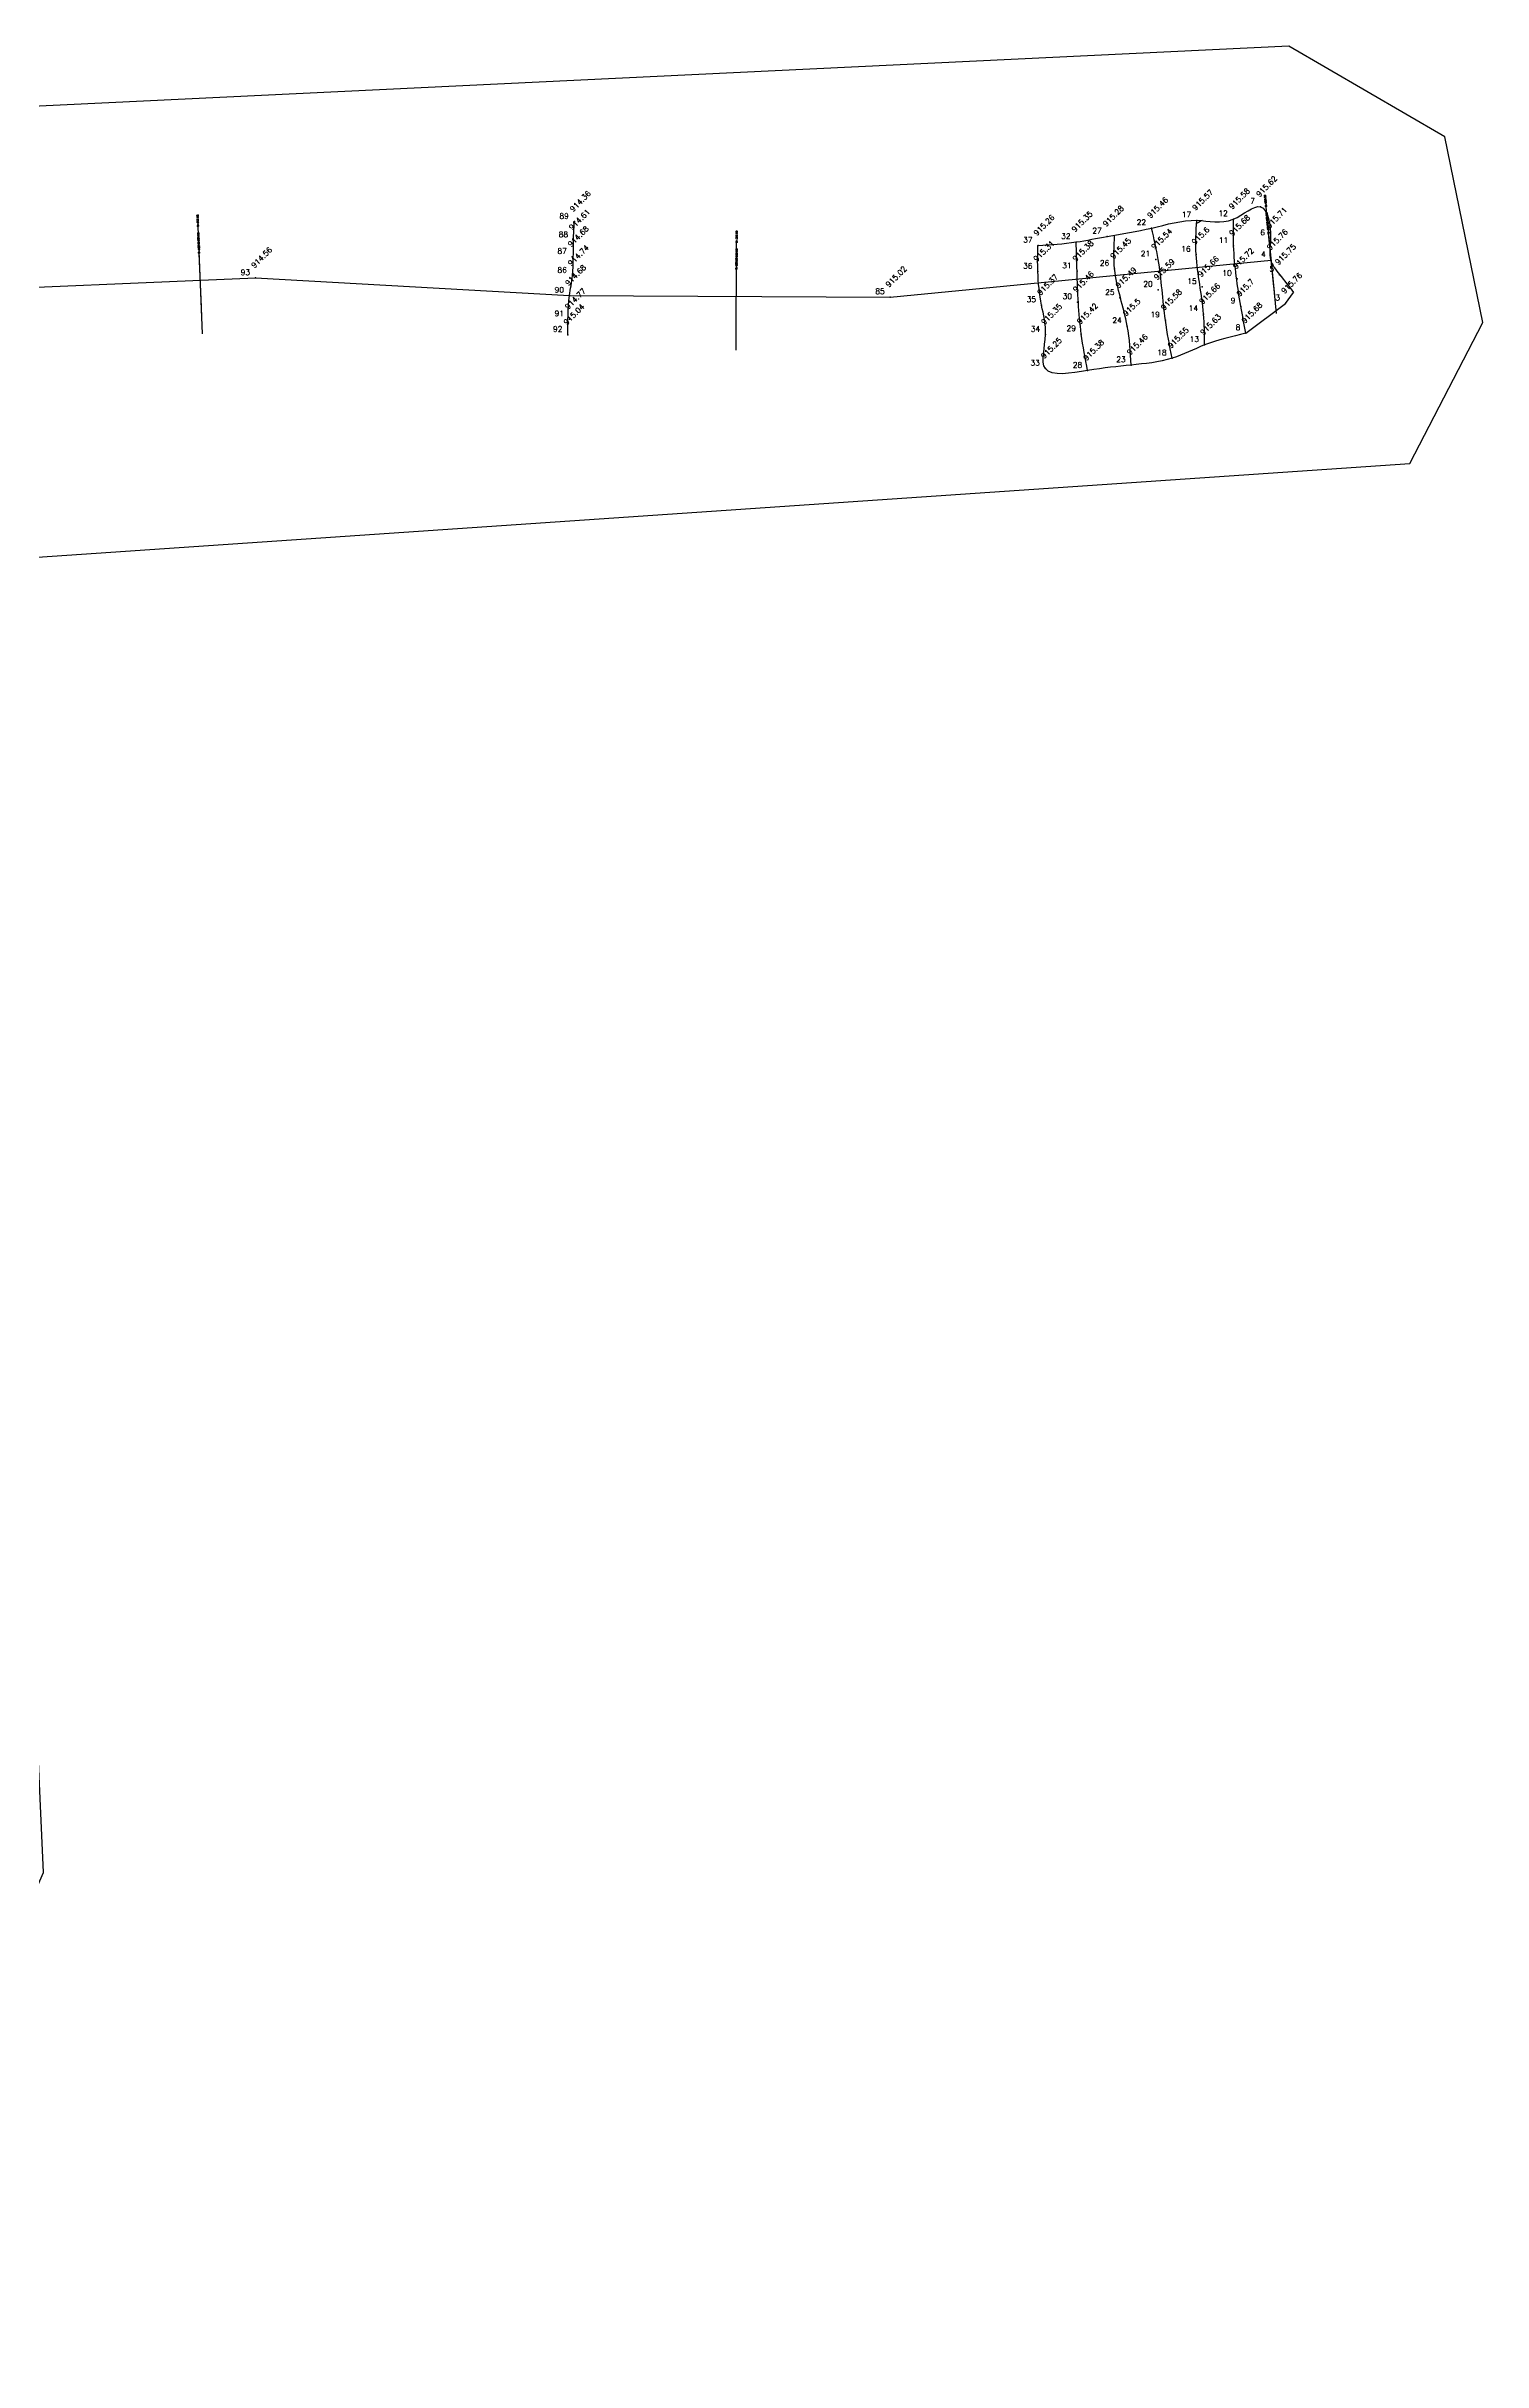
# Model space of a CAD drawing. Header units: millimetres. Extents: x 1478788 to 1486142, y 824439 to 831516.
# Drawn here: x 1480346 to 1481149, y 825780 to 827075 of the extents above; entities that cross this region are included whole.
import ezdxf
from ezdxf.enums import TextEntityAlignment as Align

# ---------------------------------------------------------------- set-up
doc = ezdxf.new("R2010")
doc.units = ezdxf.units.MM
for name, color, linetype in [('Boundary', 6, 'Continuous'), ('Chainage', 7, 'Continuous'), ('Points', 7, 'Continuous'), ('Points-ELV', 6, 'Continuous'), ('Points-NUM', 4, 'Continuous'), ('Points-TXT', 3, 'Continuous')]:
    doc.layers.add(name, color=color, linetype=linetype)
doc.styles.add('ROMANS', font='romans.shx')

# ---------------------------------------------------------------- blocks, each defined once
blk = doc.blocks.new('POINTS')
at = {"layer": 'Points'}
blk.add_line((0, 0), (0, 0), dxfattribs=at)
blk.add_point((0, 0), dxfattribs=at)
at = {"layer": 'Points-ELV', "style": 'ROMANS'}
blk.add_attdef('ELEV', text='', height=1, rotation=45, dxfattribs=at).set_placement((0, 0), align=Align.BOTTOM_LEFT)
at = {"layer": 'Points-NUM', "style": 'ROMANS'}
blk.add_attdef('PTNUM', text='', height=1, dxfattribs=at).set_placement((0, 0), align=Align.BOTTOM_RIGHT)
at = {"layer": 'Points-TXT', "style": 'ROMANS'}
blk.add_attdef('DESC', text='', height=1, dxfattribs=at).set_placement((0, 0), align=Align.BOTTOM_RIGHT)

msp = doc.modelspace()

# ---------------------------------------------------------------- linework, layer by layer
for p, q in [((1481038.4, 826930.9), (1481042.9, 826937.1)), ((1481016.2, 826914.3, 11223.2), (1481038.4, 826930.9))]:
    msp.add_line(p, q)
msp.add_lwpolyline([(1479796.6, 825141.1), (1479969.3, 825462.3), (1480071.3, 825671.5), (1480156.5, 825893), (1480194.2, 826090.2), (1480168.4, 826101.6), (1480112.9, 826130), (1480045.9, 826197.1), (1479917.9, 826305.6), (1479837.9, 826396.7), (1479798.1, 826542.8), (1479732.8, 826718), (1479657.6, 826822.3), (1479808.5, 826897.2), (1479960.2, 826903.9), (1480129.5, 826916.6), (1480278.8, 826937.5), (1480462.6, 826945.2), (1480638.1, 826935.3), (1480817.3, 826934.5), (1481030.4, 826955.2)])
for points in [[(1480637.2, 826913.4, 11215.4), (1480638.1, 826935.3, 11211), (1480639.7, 826946.5, 11211.7), (1480640.3, 826966.4, 11210.1), (1480640.8, 826976.7, 11207.1)], [(1480993.1, 826907.7, 11222.6), (1480992.6, 826925, 11223), (1480988.4, 826958.3, 11222.3), (1480988.7, 826977.4, 11221.9)], [(1481016.2, 826914.3, 11223.2), (1480993.1, 826907.7, 11222.6), (1480975, 826900.3, 11221.6), (1480952.1, 826896.5, 11220.5), (1480927.7, 826893.4, 11219.6), (1480904.1, 826894.5, 11218), (1480904.2, 826913.5, 11219.2), (1480902, 826930, 11219.4), (1480899.9, 826948.8, 11218.7), (1480899.9, 826963.4, 11218.7)], [(1480927.7, 826893.4, 11219.6), (1480924.2, 826913.8, 11220.1), (1480921.8, 826949, 11219.6), (1480921.3, 826965.3, 11219.2)], [(1480952.1, 826896.5, 11220.5), (1480949.9, 826918.3, 11221), (1480942.8, 826950.3, 11220.4), (1480942.8, 826969.1, 11220.4)], [(1480975, 826900.3, 11221.6), (1480971.2, 826921.6, 11222), (1480967.2, 826955.6, 11222.1), (1480963.5, 826973.1, 11220.5)]]:
    msp.add_spline(points, degree=3)
for points, knots in [([(1480900, 826963.4, 11218.1), (1480907.1, 826963.8, 11218.7), (1480920.1, 826964.7, 11219.9), (1480941.2, 826969.1, 11217.4), (1480963.6, 826972.4, 11221.1), (1480987, 826979.8, 11222), (1481007.7, 826973.5, 11221.9), (1481027, 826992.2, 11222.3), (1481031.3, 826968.5, 11223.9), (1481028.2, 826955.8, 11223.4), (1481035.6, 826946.4, 11224.2), (1481040.3, 826940.4, 11224.6), (1481042.9, 826937.1, 11224.9)], [0, 0, 0, 0, 1.750836, 3.193737, 5.260157, 7.346525, 9.021363, 10.386423, 11.890064, 12.893337, 13.676898, 14.65657, 14.65657, 14.65657, 14.65657]), ([(1481016.2, 826914.3, 11223.2), (1481015.2, 826919.3, 11223.3), (1481012.2, 826935.5, 11223.6), (1481009.1, 826956.8, 11224), (1481009.2, 826973.1, 11222.5), (1481009.2, 826978.1, 11222)], [0, 0, 0, 0, 1.246198, 4.028152, 5.248326, 5.248326, 5.248326, 5.248326])]:
    msp.add_open_spline(points, degree=3, knots=knots)
msp.add_open_spline([(1480991.7, 826977.3, 3961.9), (1480990.6, 826976.7, 3958.1), (1480989.6, 826976.2, 3954.2), (1480988.6, 826975.7, 3950.3)], degree=3)
at = {"layer": 'Boundary'}
msp.add_polyline3d([(1479801.8, 825379.7, 0), (1479705.7, 825158.9, 0), (1479731, 825085.8, 0), (1479826.6, 825043.7, 0), (1479894, 825071.8, 0), (1480003.7, 825278.3, 0), (1480344.1, 826053.3, 0), (1480338.5, 826177.5, 0), (1479926.4, 826541.9, 0), (1479849.1, 826755.5, 0), (1481107.8, 826841.5, 0), (1481148.6, 826920.2, 0), (1481127.5, 827024.2, 0), (1481040.3, 827074.8, 0), (1479693.5, 827010.1, 0), (1479566.5, 826956.5, 0), (1479542.6, 826828.7, 0), (1479743.8, 826295.7, 0), (1480061.5, 826024.5, 0), (1479801.7, 825379.6, 0)], dxfattribs=at)
at = {"layer": 'Chainage'}
for p, q in [((1481033.3, 826925.3), (1481027.5, 826985)), ((1480432.9, 826913.9), (1480430.4, 826973.9)), ((1480432.5, 826923.9), (1480430.8, 826963.9)), ((1480731.2, 826904.9), (1480731.5, 826964.9)), ((1481032.3, 826935.3), (1481028.4, 826975.1)), ((1481031.8, 826940.3), (1481028.9, 826970.1)), ((1480432.3, 826928.9), (1480431, 826958.9)), ((1480731.3, 826914.9), (1480731.5, 826954.9)), ((1480731.3, 826919.9), (1480731.4, 826949.9))]:
    msp.add_line(p, q, dxfattribs=at)

# ---------------------------------------------------------------- block references
at = {"layer": 'Points', "linetype": 'Continuous'}
ref = msp.add_blockref('POINTS', (1481024.4, 826985, 11222.5), dxfattribs=dict(at, xscale=12.25672820659351, yscale=12.25672820659351, zscale=12.25672820659351))
ref.add_attrib('PTNUM', '7', dxfattribs={"layer": 'Points-NUM', "height": 3.06, "style": 'ROMANS'}).set_placement((1481021.3, 826985.8, 11222.5), align=Align.BOTTOM_RIGHT)
ref.add_attrib('ELEV', '915.62', dxfattribs={"layer": 'Points-ELV', "height": 3.06, "rotation": 45, "style": 'ROMANS'}).set_placement((1481024.4, 826989.6, 11222.5), align=Align.BOTTOM_LEFT)
ref = msp.add_blockref('POINTS', (1480640.8, 826976.7, 11207.1), dxfattribs=dict(at, xscale=12.25672820659351, yscale=12.25672820659351, zscale=12.25672820659351))
ref.add_attrib('PTNUM', '89', dxfattribs={"layer": 'Points-NUM', "height": 3.06, "style": 'ROMANS'}).set_placement((1480637.7, 826977.4, 11207.1), align=Align.BOTTOM_RIGHT)
ref.add_attrib('ELEV', '914.36', dxfattribs={"layer": 'Points-ELV', "height": 3.06, "rotation": 45, "style": 'ROMANS'}).set_placement((1480640.8, 826981.3, 11207.1), align=Align.BOTTOM_LEFT)
ref = msp.add_blockref('POINTS', (1480963.5, 826973.1, 11220.5), dxfattribs=dict(at, xscale=12.25672820659351, yscale=12.25672820659351, zscale=12.25672820659351))
ref.add_attrib('PTNUM', '22', dxfattribs={"layer": 'Points-NUM', "height": 3.06, "style": 'ROMANS'}).set_placement((1480960.4, 826973.9, 11220.5), align=Align.BOTTOM_RIGHT)
ref.add_attrib('ELEV', '915.46', dxfattribs={"layer": 'Points-ELV', "height": 3.06, "rotation": 45, "style": 'ROMANS'}).set_placement((1480963.5, 826977.7, 11220.5), align=Align.BOTTOM_LEFT)
ref = msp.add_blockref('POINTS', (1480988.7, 826977.4, 11221.9), dxfattribs=dict(at, xscale=12.25672820659351, yscale=12.25672820659351, zscale=12.25672820659351))
ref.add_attrib('PTNUM', '17', dxfattribs={"layer": 'Points-NUM', "height": 3.06, "style": 'ROMANS'}).set_placement((1480985.6, 826978.2, 11221.9), align=Align.BOTTOM_RIGHT)
ref.add_attrib('ELEV', '915.57', dxfattribs={"layer": 'Points-ELV', "height": 3.06, "rotation": 45, "style": 'ROMANS'}).set_placement((1480988.7, 826982, 11221.9), align=Align.BOTTOM_LEFT)
ref = msp.add_blockref('POINTS', (1481009.2, 826978.1, 11222), dxfattribs=dict(at, xscale=12.25672820659351, yscale=12.25672820659351, zscale=12.25672820659351))
ref.add_attrib('PTNUM', '12', dxfattribs={"layer": 'Points-NUM', "height": 3.06, "style": 'ROMANS'}).set_placement((1481006.1, 826978.9, 11222), align=Align.BOTTOM_RIGHT)
ref.add_attrib('ELEV', '915.58', dxfattribs={"layer": 'Points-ELV', "height": 3.06, "rotation": 45, "style": 'ROMANS'}).set_placement((1481009.2, 826982.7, 11222), align=Align.BOTTOM_LEFT)
ref = msp.add_blockref('POINTS', (1480640.3, 826966.4, 11210.1), dxfattribs=dict(at, xscale=12.25672820659351, yscale=12.25672820659351, zscale=12.25672820659351))
ref.add_attrib('PTNUM', '88', dxfattribs={"layer": 'Points-NUM', "height": 3.06, "style": 'ROMANS'}).set_placement((1480637.3, 826967.1, 11210.1), align=Align.BOTTOM_RIGHT)
ref.add_attrib('ELEV', '914.61', dxfattribs={"layer": 'Points-ELV', "height": 3.06, "rotation": 45, "style": 'ROMANS'}).set_placement((1480640.3, 826971, 11210.1), align=Align.BOTTOM_LEFT)
ref = msp.add_blockref('POINTS', (1480900, 826963.4, 11218.1), dxfattribs=dict(at, xscale=12.25672820659351, yscale=12.25672820659351, zscale=12.25672820659351))
ref.add_attrib('PTNUM', '37', dxfattribs={"layer": 'Points-NUM', "height": 3.06, "style": 'ROMANS'}).set_placement((1480896.9, 826964.1, 11218.1), align=Align.BOTTOM_RIGHT)
ref.add_attrib('ELEV', '915.26', dxfattribs={"layer": 'Points-ELV', "height": 3.06, "rotation": 45, "style": 'ROMANS'}).set_placement((1480900, 826967.9, 11218.1), align=Align.BOTTOM_LEFT)
ref = msp.add_blockref('POINTS', (1480921.3, 826965.3, 11219.2), dxfattribs=dict(at, xscale=12.25672820659351, yscale=12.25672820659351, zscale=12.25672820659351))
ref.add_attrib('PTNUM', '32', dxfattribs={"layer": 'Points-NUM', "height": 3.06, "style": 'ROMANS'}).set_placement((1480918.2, 826966.1, 11219.2), align=Align.BOTTOM_RIGHT)
ref.add_attrib('ELEV', '915.35', dxfattribs={"layer": 'Points-ELV', "height": 3.06, "rotation": 45, "style": 'ROMANS'}).set_placement((1480921.3, 826969.9, 11219.2), align=Align.BOTTOM_LEFT)
ref = msp.add_blockref('POINTS', (1480938.7, 826968.4, 11218.3), dxfattribs=dict(at, xscale=12.25672820659351, yscale=12.25672820659351, zscale=12.25672820659351))
ref.add_attrib('PTNUM', '27', dxfattribs={"layer": 'Points-NUM', "height": 3.06, "style": 'ROMANS'}).set_placement((1480935.6, 826969.2, 11218.3), align=Align.BOTTOM_RIGHT)
ref.add_attrib('ELEV', '915.28', dxfattribs={"layer": 'Points-ELV', "height": 3.06, "rotation": 45, "style": 'ROMANS'}).set_placement((1480938.7, 826973, 11218.3), align=Align.BOTTOM_LEFT)
ref = msp.add_blockref('POINTS', (1481009.3, 826963.2, 11223.2), dxfattribs=dict(at, xscale=12.25672820659351, yscale=12.25672820659351, zscale=12.25672820659351))
ref.add_attrib('PTNUM', '11', dxfattribs={"layer": 'Points-NUM', "height": 3.06, "style": 'ROMANS'}).set_placement((1481006.3, 826963.9, 11223.2), align=Align.BOTTOM_RIGHT)
ref.add_attrib('ELEV', '915.68', dxfattribs={"layer": 'Points-ELV', "height": 3.06, "rotation": 45, "style": 'ROMANS'}).set_placement((1481009.3, 826967.8, 11223.2), align=Align.BOTTOM_LEFT)
ref = msp.add_blockref('POINTS', (1481030, 826967.5, 11223.6), dxfattribs=dict(at, xscale=12.25672820659351, yscale=12.25672820659351, zscale=12.25672820659351))
ref.add_attrib('PTNUM', '6', dxfattribs={"layer": 'Points-NUM', "height": 3.06, "style": 'ROMANS'}).set_placement((1481026.9, 826968.2, 11223.6), align=Align.BOTTOM_RIGHT)
ref.add_attrib('ELEV', '915.71', dxfattribs={"layer": 'Points-ELV', "height": 3.06, "rotation": 45, "style": 'ROMANS'}).set_placement((1481030, 826972.1, 11223.6), align=Align.BOTTOM_LEFT)
ref = msp.add_blockref('POINTS', (1480639.6, 826957, 11211), dxfattribs=dict(at, xscale=12.25672820659351, yscale=12.25672820659351, zscale=12.25672820659351))
ref.add_attrib('PTNUM', '87', dxfattribs={"layer": 'Points-NUM', "height": 3.06, "style": 'ROMANS'}).set_placement((1480636.6, 826957.8, 11211), align=Align.BOTTOM_RIGHT)
ref.add_attrib('ELEV', '914.68', dxfattribs={"layer": 'Points-ELV', "height": 3.06, "rotation": 45, "style": 'ROMANS'}).set_placement((1480639.6, 826961.6, 11211), align=Align.BOTTOM_LEFT)
ref = msp.add_blockref('POINTS', (1480639.7, 826946.5, 11211.7), dxfattribs=dict(at, xscale=12.25672820659351, yscale=12.25672820659351, zscale=12.25672820659351))
ref.add_attrib('PTNUM', '86', dxfattribs={"layer": 'Points-NUM', "height": 3.06, "style": 'ROMANS'}).set_placement((1480636.6, 826947.2, 11211.7), align=Align.BOTTOM_RIGHT)
ref.add_attrib('ELEV', '914.74', dxfattribs={"layer": 'Points-ELV', "height": 3.06, "rotation": 45, "style": 'ROMANS'}).set_placement((1480639.7, 826951, 11211.7), align=Align.BOTTOM_LEFT)
ref = msp.add_blockref('POINTS', (1480899.9, 826948.8, 11218.7), dxfattribs=dict(at, xscale=12.25672820659351, yscale=12.25672820659351, zscale=12.25672820659351))
ref.add_attrib('PTNUM', '36', dxfattribs={"layer": 'Points-NUM', "height": 3.06, "style": 'ROMANS'}).set_placement((1480896.9, 826949.5, 11218.7), align=Align.BOTTOM_RIGHT)
ref.add_attrib('ELEV', '915.31', dxfattribs={"layer": 'Points-ELV', "height": 3.06, "rotation": 45, "style": 'ROMANS'}).set_placement((1480899.9, 826953.4, 11218.7), align=Align.BOTTOM_LEFT)
ref = msp.add_blockref('POINTS', (1480921.8, 826949, 11219.6), dxfattribs=dict(at, xscale=12.25672820659351, yscale=12.25672820659351, zscale=12.25672820659351))
ref.add_attrib('PTNUM', '31', dxfattribs={"layer": 'Points-NUM', "height": 3.06, "style": 'ROMANS'}).set_placement((1480918.8, 826949.7, 11219.6), align=Align.BOTTOM_RIGHT)
ref.add_attrib('ELEV', '915.38', dxfattribs={"layer": 'Points-ELV', "height": 3.06, "rotation": 45, "style": 'ROMANS'}).set_placement((1480921.8, 826953.5, 11219.6), align=Align.BOTTOM_LEFT)
ref = msp.add_blockref('POINTS', (1480942.8, 826950.3, 11220.4), dxfattribs=dict(at, xscale=12.25672820659351, yscale=12.25672820659351, zscale=12.25672820659351))
ref.add_attrib('PTNUM', '26', dxfattribs={"layer": 'Points-NUM', "height": 3.06, "style": 'ROMANS'}).set_placement((1480939.8, 826951.1, 11220.4), align=Align.BOTTOM_RIGHT)
ref.add_attrib('ELEV', '915.45', dxfattribs={"layer": 'Points-ELV', "height": 3.06, "rotation": 45, "style": 'ROMANS'}).set_placement((1480942.8, 826954.9, 11220.4), align=Align.BOTTOM_LEFT)
ref = msp.add_blockref('POINTS', (1480965.8, 826955.6, 11221.5), dxfattribs=dict(at, xscale=12.25672820659351, yscale=12.25672820659351, zscale=12.25672820659351))
ref.add_attrib('PTNUM', '21', dxfattribs={"layer": 'Points-NUM', "height": 3.06, "style": 'ROMANS'}).set_placement((1480962.7, 826956.4, 11221.5), align=Align.BOTTOM_RIGHT)
ref.add_attrib('ELEV', '915.54', dxfattribs={"layer": 'Points-ELV', "height": 3.06, "rotation": 45, "style": 'ROMANS'}).set_placement((1480965.8, 826960.2, 11221.5), align=Align.BOTTOM_LEFT)
ref = msp.add_blockref('POINTS', (1480988.4, 826958.3, 11222.3), dxfattribs=dict(at, xscale=12.25672820659351, yscale=12.25672820659351, zscale=12.25672820659351))
ref.add_attrib('PTNUM', '16', dxfattribs={"layer": 'Points-NUM', "height": 3.06, "style": 'ROMANS'}).set_placement((1480985.3, 826959, 11222.3), align=Align.BOTTOM_RIGHT)
ref.add_attrib('ELEV', '915.6', dxfattribs={"layer": 'Points-ELV', "height": 3.06, "rotation": 45, "style": 'ROMANS'}).set_placement((1480988.4, 826962.9, 11222.3), align=Align.BOTTOM_LEFT)
ref = msp.add_blockref('POINTS', (1481030.4, 826955.2), dxfattribs=dict(at, xscale=12.25672820659351, yscale=12.25672820659351, zscale=12.25672820659351))
ref.add_attrib('PTNUM', '4', dxfattribs={"layer": 'Points-NUM', "height": 3.06, "style": 'ROMANS'}).set_placement((1481027.3, 826956), align=Align.BOTTOM_RIGHT)
ref.add_attrib('ELEV', '915.76', dxfattribs={"layer": 'Points-ELV', "height": 3.06, "rotation": 45, "style": 'ROMANS'}).set_placement((1481030.4, 826959.8), align=Align.BOTTOM_LEFT)
ref = msp.add_blockref('POINTS', (1481035, 826947, 11224.1), dxfattribs=dict(at, xscale=12.25672820659351, yscale=12.25672820659351, zscale=12.25672820659351))
ref.add_attrib('PTNUM', '5', dxfattribs={"layer": 'Points-NUM', "height": 3.06, "style": 'ROMANS'}).set_placement((1481032, 826947.8, 11224.1), align=Align.BOTTOM_RIGHT)
ref.add_attrib('ELEV', '915.75', dxfattribs={"layer": 'Points-ELV', "height": 3.06, "rotation": 45, "style": 'ROMANS'}).set_placement((1481035, 826951.6, 11224.1), align=Align.BOTTOM_LEFT)
ref = msp.add_blockref('POINTS', (1480462.6, 826945.2, 11209.5), dxfattribs=dict(at, xscale=12.25672820659351, yscale=12.25672820659351, zscale=12.25672820659351))
ref.add_attrib('PTNUM', '93', dxfattribs={"layer": 'Points-NUM', "height": 3.06, "style": 'ROMANS'}).set_placement((1480459.5, 826945.9, 11209.5), align=Align.BOTTOM_RIGHT)
ref.add_attrib('ELEV', '914.56', dxfattribs={"layer": 'Points-ELV', "height": 3.06, "rotation": 45, "style": 'ROMANS'}).set_placement((1480462.6, 826949.8, 11209.5), align=Align.BOTTOM_LEFT)
ref = msp.add_blockref('POINTS', (1480638.1, 826935.3, 11211), dxfattribs=dict(at, xscale=12.25672820659351, yscale=12.25672820659351, zscale=12.25672820659351))
ref.add_attrib('PTNUM', '90', dxfattribs={"layer": 'Points-NUM', "height": 3.06, "style": 'ROMANS'}).set_placement((1480635, 826936.1, 11211), align=Align.BOTTOM_RIGHT)
ref.add_attrib('ELEV', '914.68', dxfattribs={"layer": 'Points-ELV', "height": 3.06, "rotation": 45, "style": 'ROMANS'}).set_placement((1480638.1, 826939.9, 11211), align=Align.BOTTOM_LEFT)
ref = msp.add_blockref('POINTS', (1480817.3, 826934.5, 11215.2), dxfattribs=dict(at, xscale=12.25672820659351, yscale=12.25672820659351, zscale=12.25672820659351))
ref.add_attrib('PTNUM', '85', dxfattribs={"layer": 'Points-NUM', "height": 3.06, "style": 'ROMANS'}).set_placement((1480814.3, 826935.3, 11215.2), align=Align.BOTTOM_RIGHT)
ref.add_attrib('ELEV', '915.02', dxfattribs={"layer": 'Points-ELV', "height": 3.06, "rotation": 45, "style": 'ROMANS'}).set_placement((1480817.3, 826939.1, 11215.2), align=Align.BOTTOM_LEFT)
ref = msp.add_blockref('POINTS', (1480945.8, 826934, 11220.9), dxfattribs=dict(at, xscale=12.25672820659351, yscale=12.25672820659351, zscale=12.25672820659351))
ref.add_attrib('PTNUM', '25', dxfattribs={"layer": 'Points-NUM', "height": 3.06, "style": 'ROMANS'}).set_placement((1480942.8, 826934.8, 11220.9), align=Align.BOTTOM_RIGHT)
ref.add_attrib('ELEV', '915.49', dxfattribs={"layer": 'Points-ELV', "height": 3.06, "rotation": 45, "style": 'ROMANS'}).set_placement((1480945.8, 826938.6, 11220.9), align=Align.BOTTOM_LEFT)
ref = msp.add_blockref('POINTS', (1480967.2, 826938.6, 11222.1), dxfattribs=dict(at, xscale=12.25672820659351, yscale=12.25672820659351, zscale=12.25672820659351))
ref.add_attrib('PTNUM', '20', dxfattribs={"layer": 'Points-NUM', "height": 3.06, "style": 'ROMANS'}).set_placement((1480964.1, 826939.4, 11222.1), align=Align.BOTTOM_RIGHT)
ref.add_attrib('ELEV', '915.59', dxfattribs={"layer": 'Points-ELV', "height": 3.06, "rotation": 45, "style": 'ROMANS'}).set_placement((1480967.2, 826943.2, 11222.1), align=Align.BOTTOM_LEFT)
ref = msp.add_blockref('POINTS', (1480991.8, 826940.2, 11223), dxfattribs=dict(at, xscale=12.25672820659351, yscale=12.25672820659351, zscale=12.25672820659351))
ref.add_attrib('PTNUM', '15', dxfattribs={"layer": 'Points-NUM', "height": 3.06, "style": 'ROMANS'}).set_placement((1480988.7, 826940.9, 11223), align=Align.BOTTOM_RIGHT)
ref.add_attrib('ELEV', '915.66', dxfattribs={"layer": 'Points-ELV', "height": 3.06, "rotation": 45, "style": 'ROMANS'}).set_placement((1480991.8, 826944.8, 11223), align=Align.BOTTOM_LEFT)
ref = msp.add_blockref('POINTS', (1481011.4, 826944.7, 11223.7), dxfattribs=dict(at, xscale=12.25672820659351, yscale=12.25672820659351, zscale=12.25672820659351))
ref.add_attrib('PTNUM', '10', dxfattribs={"layer": 'Points-NUM', "height": 3.06, "style": 'ROMANS'}).set_placement((1481008.3, 826945.5, 11223.7), align=Align.BOTTOM_RIGHT)
ref.add_attrib('ELEV', '915.72', dxfattribs={"layer": 'Points-ELV', "height": 3.06, "rotation": 45, "style": 'ROMANS'}).set_placement((1481011.4, 826949.3, 11223.7), align=Align.BOTTOM_LEFT)
ref = msp.add_blockref('POINTS', (1480638, 826922.1, 11212.1), dxfattribs=dict(at, xscale=12.25672820659351, yscale=12.25672820659351, zscale=12.25672820659351))
ref.add_attrib('PTNUM', '91', dxfattribs={"layer": 'Points-NUM', "height": 3.06, "style": 'ROMANS'}).set_placement((1480635, 826922.9, 11212.1), align=Align.BOTTOM_RIGHT)
ref.add_attrib('ELEV', '914.77', dxfattribs={"layer": 'Points-ELV', "height": 3.06, "rotation": 45, "style": 'ROMANS'}).set_placement((1480638, 826926.7, 11212.1), align=Align.BOTTOM_LEFT)
ref = msp.add_blockref('POINTS', (1480902, 826930, 11219.4), dxfattribs=dict(at, xscale=12.25672820659351, yscale=12.25672820659351, zscale=12.25672820659351))
ref.add_attrib('PTNUM', '35', dxfattribs={"layer": 'Points-NUM', "height": 3.06, "style": 'ROMANS'}).set_placement((1480898.9, 826930.8, 11219.4), align=Align.BOTTOM_RIGHT)
ref.add_attrib('ELEV', '915.37', dxfattribs={"layer": 'Points-ELV', "height": 3.06, "rotation": 45, "style": 'ROMANS'}).set_placement((1480902, 826934.6, 11219.4), align=Align.BOTTOM_LEFT)
ref = msp.add_blockref('POINTS', (1480922, 826931.7, 11220.5), dxfattribs=dict(at, xscale=12.25672820659351, yscale=12.25672820659351, zscale=12.25672820659351))
ref.add_attrib('PTNUM', '30', dxfattribs={"layer": 'Points-NUM', "height": 3.06, "style": 'ROMANS'}).set_placement((1480919, 826932.5, 11220.5), align=Align.BOTTOM_RIGHT)
ref.add_attrib('ELEV', '915.46', dxfattribs={"layer": 'Points-ELV', "height": 3.06, "rotation": 45, "style": 'ROMANS'}).set_placement((1480922, 826936.3, 11220.5), align=Align.BOTTOM_LEFT)
ref = msp.add_blockref('POINTS', (1480971.2, 826921.6, 11222), dxfattribs=dict(at, xscale=12.25672820659351, yscale=12.25672820659351, zscale=12.25672820659351))
ref.add_attrib('PTNUM', '19', dxfattribs={"layer": 'Points-NUM', "height": 3.06, "style": 'ROMANS'}).set_placement((1480968.1, 826922.3, 11222), align=Align.BOTTOM_RIGHT)
ref.add_attrib('ELEV', '915.58', dxfattribs={"layer": 'Points-ELV', "height": 3.06, "rotation": 45, "style": 'ROMANS'}).set_placement((1480971.2, 826926.2, 11222), align=Align.BOTTOM_LEFT)
ref = msp.add_blockref('POINTS', (1480992.6, 826925, 11223), dxfattribs=dict(at, xscale=12.25672820659351, yscale=12.25672820659351, zscale=12.25672820659351))
ref.add_attrib('PTNUM', '14', dxfattribs={"layer": 'Points-NUM', "height": 3.06, "style": 'ROMANS'}).set_placement((1480989.5, 826925.8, 11223), align=Align.BOTTOM_RIGHT)
ref.add_attrib('ELEV', '915.66', dxfattribs={"layer": 'Points-ELV', "height": 3.06, "rotation": 45, "style": 'ROMANS'}).set_placement((1480992.6, 826929.6, 11223), align=Align.BOTTOM_LEFT)
ref = msp.add_blockref('POINTS', (1481013.4, 826929.3, 11223.5), dxfattribs=dict(at, xscale=12.25672820659351, yscale=12.25672820659351, zscale=12.25672820659351))
ref.add_attrib('PTNUM', '9', dxfattribs={"layer": 'Points-NUM', "height": 3.06, "style": 'ROMANS'}).set_placement((1481010.3, 826930.1, 11223.5), align=Align.BOTTOM_RIGHT)
ref.add_attrib('ELEV', '915.7', dxfattribs={"layer": 'Points-ELV', "height": 3.06, "rotation": 45, "style": 'ROMANS'}).set_placement((1481013.4, 826933.9, 11223.5), align=Align.BOTTOM_LEFT)
ref = msp.add_blockref('POINTS', (1481038.4, 826930.9), dxfattribs=dict(at, xscale=12.25672820659351, yscale=12.25672820659351, zscale=12.25672820659351))
ref.add_attrib('PTNUM', '3', dxfattribs={"layer": 'Points-NUM', "height": 3.06, "style": 'ROMANS'}).set_placement((1481035.3, 826931.7), align=Align.BOTTOM_RIGHT)
ref.add_attrib('ELEV', '915.76', dxfattribs={"layer": 'Points-ELV', "height": 3.06, "rotation": 45, "style": 'ROMANS'}).set_placement((1481038.4, 826935.5), align=Align.BOTTOM_LEFT)
ref = msp.add_blockref('POINTS', (1480637.2, 826913.4, 11215.4), dxfattribs=dict(at, xscale=12.25672820659351, yscale=12.25672820659351, zscale=12.25672820659351))
ref.add_attrib('PTNUM', '92', dxfattribs={"layer": 'Points-NUM', "height": 3.06, "style": 'ROMANS'}).set_placement((1480634.1, 826914.2, 11215.4), align=Align.BOTTOM_RIGHT)
ref.add_attrib('ELEV', '915.04', dxfattribs={"layer": 'Points-ELV', "height": 3.06, "rotation": 45, "style": 'ROMANS'}).set_placement((1480637.2, 826918, 11215.4), align=Align.BOTTOM_LEFT)
ref = msp.add_blockref('POINTS', (1480904.2, 826913.5, 11219.2), dxfattribs=dict(at, xscale=12.25672820659351, yscale=12.25672820659351, zscale=12.25672820659351))
ref.add_attrib('PTNUM', '34', dxfattribs={"layer": 'Points-NUM', "height": 3.06, "style": 'ROMANS'}).set_placement((1480901.2, 826914.2, 11219.2), align=Align.BOTTOM_RIGHT)
ref.add_attrib('ELEV', '915.35', dxfattribs={"layer": 'Points-ELV', "height": 3.06, "rotation": 45, "style": 'ROMANS'}).set_placement((1480904.2, 826918.1, 11219.2), align=Align.BOTTOM_LEFT)
ref = msp.add_blockref('POINTS', (1480924.2, 826913.8, 11220.1), dxfattribs=dict(at, xscale=12.25672820659351, yscale=12.25672820659351, zscale=12.25672820659351))
ref.add_attrib('PTNUM', '29', dxfattribs={"layer": 'Points-NUM', "height": 3.06, "style": 'ROMANS'}).set_placement((1480921.2, 826914.6, 11220.1), align=Align.BOTTOM_RIGHT)
ref.add_attrib('ELEV', '915.42', dxfattribs={"layer": 'Points-ELV', "height": 3.06, "rotation": 45, "style": 'ROMANS'}).set_placement((1480924.2, 826918.4, 11220.1), align=Align.BOTTOM_LEFT)
ref = msp.add_blockref('POINTS', (1480949.9, 826918.3, 11221), dxfattribs=dict(at, xscale=12.25672820659351, yscale=12.25672820659351, zscale=12.25672820659351))
ref.add_attrib('PTNUM', '24', dxfattribs={"layer": 'Points-NUM', "height": 3.06, "style": 'ROMANS'}).set_placement((1480946.8, 826919.1, 11221), align=Align.BOTTOM_RIGHT)
ref.add_attrib('ELEV', '915.5', dxfattribs={"layer": 'Points-ELV', "height": 3.06, "rotation": 45, "style": 'ROMANS'}).set_placement((1480949.9, 826922.9, 11221), align=Align.BOTTOM_LEFT)
ref = msp.add_blockref('POINTS', (1480993.1, 826907.7, 11222.6), dxfattribs=dict(at, xscale=12.25672820659351, yscale=12.25672820659351, zscale=12.25672820659351))
ref.add_attrib('PTNUM', '13', dxfattribs={"layer": 'Points-NUM', "height": 3.06, "style": 'ROMANS'}).set_placement((1480990, 826908.5, 11222.6), align=Align.BOTTOM_RIGHT)
ref.add_attrib('ELEV', '915.63', dxfattribs={"layer": 'Points-ELV', "height": 3.06, "rotation": 45, "style": 'ROMANS'}).set_placement((1480993.1, 826912.3, 11222.6), align=Align.BOTTOM_LEFT)
ref = msp.add_blockref('POINTS', (1481016.2, 826914.3, 11223.2), dxfattribs=dict(at, xscale=12.25672820659351, yscale=12.25672820659351, zscale=12.25672820659351))
ref.add_attrib('PTNUM', '8', dxfattribs={"layer": 'Points-NUM', "height": 3.06, "style": 'ROMANS'}).set_placement((1481013.1, 826915.1, 11223.2), align=Align.BOTTOM_RIGHT)
ref.add_attrib('ELEV', '915.68', dxfattribs={"layer": 'Points-ELV', "height": 3.06, "rotation": 45, "style": 'ROMANS'}).set_placement((1481016.2, 826918.9, 11223.2), align=Align.BOTTOM_LEFT)
ref = msp.add_blockref('POINTS', (1480904.1, 826894.5, 11218), dxfattribs=dict(at, xscale=12.25672820659351, yscale=12.25672820659351, zscale=12.25672820659351))
ref.add_attrib('PTNUM', '33', dxfattribs={"layer": 'Points-NUM', "height": 3.06, "style": 'ROMANS'}).set_placement((1480901, 826895.3, 11218), align=Align.BOTTOM_RIGHT)
ref.add_attrib('ELEV', '915.25', dxfattribs={"layer": 'Points-ELV', "height": 3.06, "rotation": 45, "style": 'ROMANS'}).set_placement((1480904.1, 826899.1, 11218), align=Align.BOTTOM_LEFT)
ref = msp.add_blockref('POINTS', (1480952.1, 826896.5, 11220.5), dxfattribs=dict(at, xscale=12.25672820659351, yscale=12.25672820659351, zscale=12.25672820659351))
ref.add_attrib('PTNUM', '23', dxfattribs={"layer": 'Points-NUM', "height": 3.06, "style": 'ROMANS'}).set_placement((1480949, 826897.2, 11220.5), align=Align.BOTTOM_RIGHT)
ref.add_attrib('ELEV', '915.46', dxfattribs={"layer": 'Points-ELV', "height": 3.06, "rotation": 45, "style": 'ROMANS'}).set_placement((1480952.1, 826901.1, 11220.5), align=Align.BOTTOM_LEFT)
ref = msp.add_blockref('POINTS', (1480975, 826900.3, 11221.6), dxfattribs=dict(at, xscale=12.25672820659351, yscale=12.25672820659351, zscale=12.25672820659351))
ref.add_attrib('PTNUM', '18', dxfattribs={"layer": 'Points-NUM', "height": 3.06, "style": 'ROMANS'}).set_placement((1480971.9, 826901, 11221.6), align=Align.BOTTOM_RIGHT)
ref.add_attrib('ELEV', '915.55', dxfattribs={"layer": 'Points-ELV', "height": 3.06, "rotation": 45, "style": 'ROMANS'}).set_placement((1480975, 826904.9, 11221.6), align=Align.BOTTOM_LEFT)
ref = msp.add_blockref('POINTS', (1480927.7, 826893.4, 11219.6), dxfattribs=dict(at, xscale=12.25672820659351, yscale=12.25672820659351, zscale=12.25672820659351))
ref.add_attrib('PTNUM', '28', dxfattribs={"layer": 'Points-NUM', "height": 3.06, "style": 'ROMANS'}).set_placement((1480924.7, 826894.1, 11219.6), align=Align.BOTTOM_RIGHT)
ref.add_attrib('ELEV', '915.38', dxfattribs={"layer": 'Points-ELV', "height": 3.06, "rotation": 45, "style": 'ROMANS'}).set_placement((1480927.7, 826898, 11219.6), align=Align.BOTTOM_LEFT)

# ---------------------------------------------------------------- texts
at = {"layer": 'Chainage', "style": 'ROMANS'}
for s, rotation, p in [('0+000.00', 95.5432, (1481027.5, 826985)), ('0+600.00', 92.3832, (1480430.4, 826973.9)), ('0+000.00', 95.5432, (1481028.4, 826975.1)), ('0+000.00', 95.5432, (1481028.9, 826970.1)), ('0+600.00', 92.3832, (1480430.8, 826963.9)), ('0+600.00', 92.3832, (1480431, 826958.9)), ('0+300.00', 89.7414, (1480731.5, 826964.9)), ('0+300.00', 89.7414, (1480731.4, 826949.9)), ('0+300.00', 89.7414, (1480731.5, 826954.9))]:
    msp.add_text(s, height=1, rotation=rotation, dxfattribs=at).set_placement(p, align=Align.MIDDLE_LEFT)

doc.saveas('drawing.dxf')
